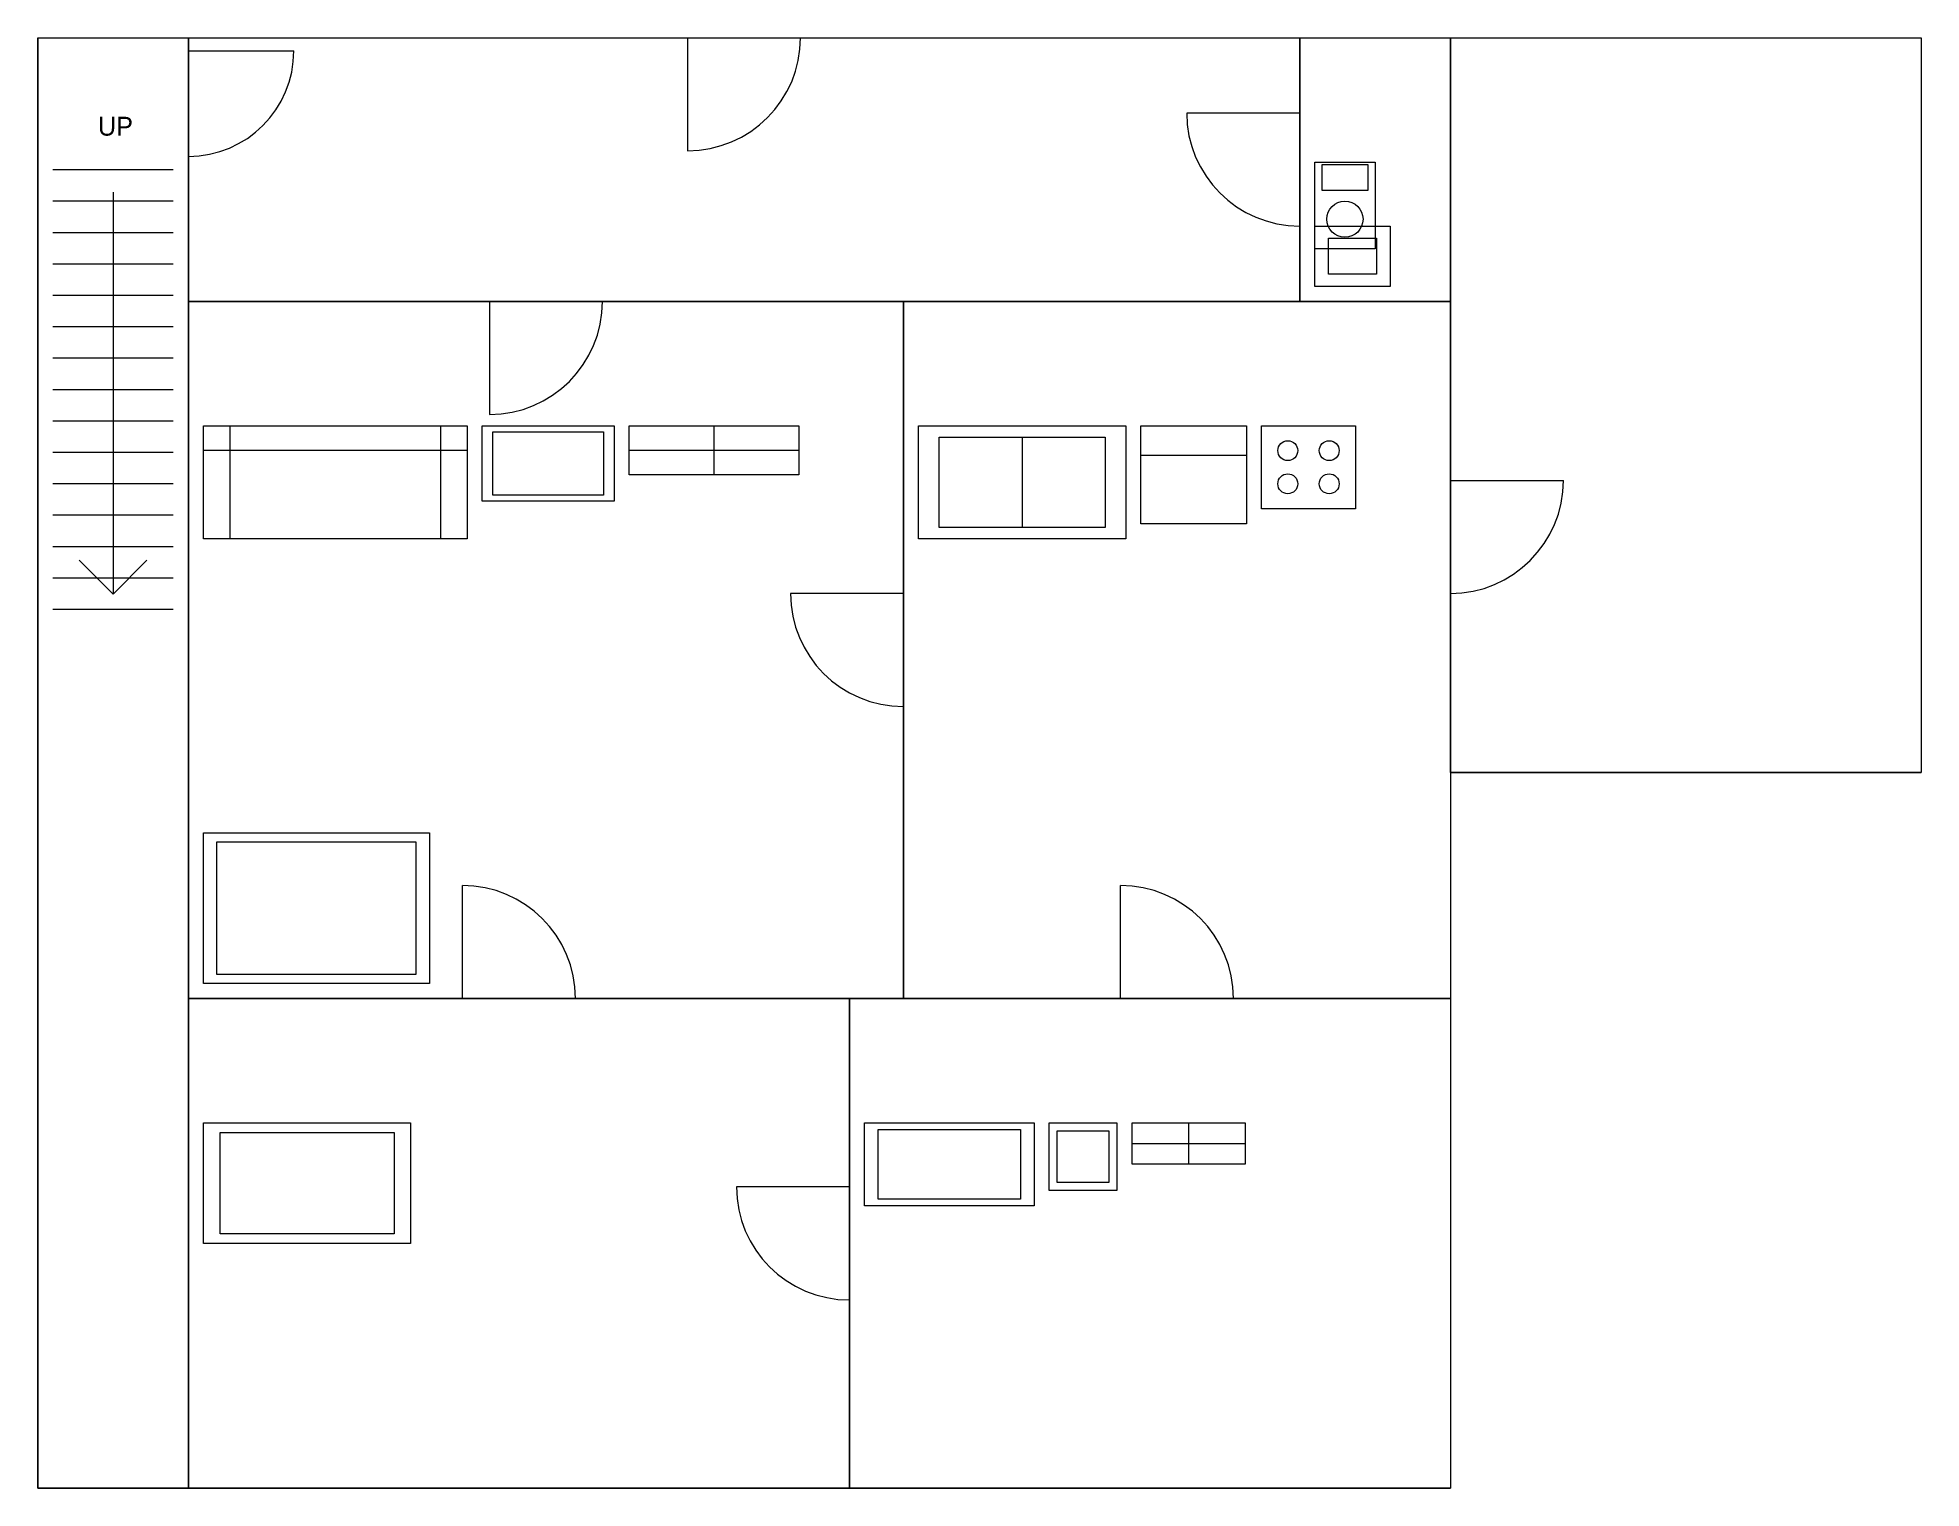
# Model space of a CAD drawing. Header units: feet. Extents: x 0 to 50, y 0 to 38.5.
import ezdxf

# ---------------------------------------------------------------- set-up
doc = ezdxf.new("R2010")
doc.units = ezdxf.units.FT
for name, color, linetype, lineweight in [('DOORS', 1, 'Continuous', 0), ('FURNITURE', 6, 'Continuous', 0), ('ROOMS', 7, 'Continuous', 0), ('STAIRS', 30, 'Continuous', 0), ('WALLS', 7, 'Continuous', 0), ('WINDOWS', 5, 'Continuous', 0)]:
    doc.layers.add(name, color=color, linetype=linetype, lineweight=lineweight)

msp = doc.modelspace()

# ---------------------------------------------------------------- linework, layer by layer
at = {"layer": 'DOORS'}
for p, q in [((17.25, 38.5), (20.25, 38.5)), ((17.25, 38.5), (17.25, 35.5)), ((4, 38.15), (4, 35.35)), ((4, 38.15), (6.8, 38.15)), ((33.5, 36.5), (30.5, 36.5)), ((33.5, 36.5), (33.5, 33.5)), ((11.992, 31.5), (14.992, 31.5)), ((11.992, 31.5), (11.992, 28.5)), ((37.5, 26.75), (37.5, 23.75)), ((37.5, 26.75), (40.5, 26.75)), ((22.983, 23.75), (19.983, 23.75)), ((22.983, 23.75), (22.983, 20.75)), ((11.274, 13), (11.274, 16)), ((28.742, 13), (28.742, 16)), ((11.274, 13), (14.274, 13)), ((28.742, 13), (31.742, 13)), ((21.548, 8), (18.548, 8)), ((21.548, 8), (21.548, 5))]:
    msp.add_line(p, q, dxfattribs=at)
for centre, radius, start, end in [((17.25, 38.5), 3, -90, 0), ((4, 38.15), 2.8, -90, 0), ((33.5, 36.5), 3, 180, -90), ((11.992, 31.5), 3, -90, 0), ((37.5, 26.75), 3, -90, 0), ((22.983, 23.75), 3, 180, -90), ((11.274, 13), 3, 0, 90), ((28.742, 13), 3, 0, 90), ((21.548, 8), 3, 180, -90)]:
    msp.add_arc(centre, radius, start, end, dxfattribs=at)
at = {"layer": 'FURNITURE'}
for p, q in [((17.95, 28.2), (17.95, 26.9)), ((15.7, 27.55), (20.2, 27.55)), ((26.133, 27.9), (26.133, 25.5)), ((29.283, 27.42), (32.083, 27.42)), ((30.548, 9.7), (30.548, 8.6)), ((29.048, 9.15), (32.048, 9.15))]:
    msp.add_line(p, q, dxfattribs=at)
for points in [[(33.9, 35.2), (35.5, 35.2), (35.5, 32.9), (33.9, 32.9)], [(34.092, 35.131), (35.308, 35.131), (35.308, 34.441), (34.092, 34.441)], [(33.9, 33.5), (35.9, 33.5), (35.9, 31.9), (33.9, 31.9)], [(34.26, 33.18), (35.54, 33.18), (35.54, 32.22), (34.26, 32.22)], [(4.4, 28.2), (11.4, 28.2), (11.4, 25.2), (4.4, 25.2)], [(4.4, 28.2), (11.4, 28.2), (11.4, 27.54), (4.4, 27.54)], [(4.4, 28.2), (5.1, 28.2), (5.1, 25.2), (4.4, 25.2)], [(10.7, 28.2), (11.4, 28.2), (11.4, 25.2), (10.7, 25.2)], [(11.8, 28.2), (15.3, 28.2), (15.3, 26.2), (11.8, 26.2)], [(12.08, 28.04), (15.02, 28.04), (15.02, 26.36), (12.08, 26.36)], [(15.7, 28.2), (20.2, 28.2), (20.2, 26.9), (15.7, 26.9)], [(23.383, 28.2), (28.883, 28.2), (28.883, 25.2), (23.383, 25.2)], [(29.283, 28.2), (32.083, 28.2), (32.083, 25.6), (29.283, 25.6)], [(32.483, 28.2), (34.983, 28.2), (34.983, 26), (32.483, 26)], [(23.933, 27.9), (28.333, 27.9), (28.333, 25.5), (23.933, 25.5)], [(4.4, 17.4), (10.4, 17.4), (10.4, 13.4), (4.4, 13.4)], [(4.76, 17.16), (10.04, 17.16), (10.04, 13.64), (4.76, 13.64)], [(4.4, 9.7), (9.9, 9.7), (9.9, 6.5), (4.4, 6.5)], [(21.948, 9.7), (26.448, 9.7), (26.448, 7.5), (21.948, 7.5)], [(22.308, 9.524), (26.088, 9.524), (26.088, 7.676), (22.308, 7.676)], [(26.848, 9.7), (28.648, 9.7), (28.648, 7.9), (26.848, 7.9)], [(29.048, 9.7), (32.048, 9.7), (32.048, 8.6), (29.048, 8.6)], [(4.84, 9.444), (9.46, 9.444), (9.46, 6.756), (4.84, 6.756)], [(27.064, 9.484), (28.432, 9.484), (28.432, 8.116), (27.064, 8.116)]]:
    msp.add_lwpolyline(points, close=True, dxfattribs=at)
for centre, radius in [((34.7, 33.682), 0.48), ((33.183, 27.54), 0.264), ((34.283, 27.54), 0.264), ((33.183, 26.66), 0.264), ((34.283, 26.66), 0.264)]:
    msp.add_circle(centre, radius, dxfattribs=at)
at = {"layer": 'ROOMS'}
for points in [[(0, 38.5), (4, 38.5), (4, 0), (0, 0)], [(4, 38.5), (33.5, 38.5), (33.5, 31.5), (4, 31.5)], [(33.5, 38.5), (37.5, 38.5), (37.5, 31.5), (33.5, 31.5)], [(37.5, 38.5), (50, 38.5), (50, 19), (37.5, 19)], [(4, 31.5), (22.983, 31.5), (22.983, 13), (4, 13)], [(22.983, 31.5), (37.5, 31.5), (37.5, 13), (22.983, 13)], [(4, 13), (21.548, 13), (21.548, 0), (4, 0)], [(21.548, 13), (37.5, 13), (37.5, 0), (21.548, 0)]]:
    msp.add_lwpolyline(points, close=True, dxfattribs=at)
at = {"layer": 'STAIRS'}
for p, q in [((0.4, 35), (3.6, 35)), ((0.4, 34.167), (3.6, 34.167)), ((2, 34.4), (2, 23.733)), ((0.4, 33.333), (3.6, 33.333)), ((0.4, 32.5), (3.6, 32.5)), ((0.4, 31.667), (3.6, 31.667)), ((0.4, 30.833), (3.6, 30.833)), ((0.4, 30), (3.6, 30)), ((0.4, 29.167), (3.6, 29.167)), ((0.4, 28.333), (3.6, 28.333)), ((0.4, 27.5), (3.6, 27.5)), ((0.4, 26.667), (3.6, 26.667)), ((0.4, 25.833), (3.6, 25.833)), ((0.4, 25), (3.6, 25)), ((2, 23.733), (1.1, 24.633)), ((2, 23.733), (2.9, 24.633)), ((0.4, 24.167), (3.6, 24.167)), ((0.4, 23.333), (3.6, 23.333))]:
    msp.add_line(p, q, dxfattribs=at)
at = {"layer": 'WALLS'}
for p, q in [((0, 38.5), (0, 0)), ((0, 38.5), (4, 38.5)), ((4, 38.5), (33.5, 38.5)), ((4, 38.5), (4, 31.5)), ((33.5, 38.5), (37.5, 38.5)), ((33.5, 38.5), (33.5, 31.5)), ((37.5, 38.5), (50, 38.5)), ((37.5, 38.5), (37.5, 31.5)), ((50, 38.5), (50, 19)), ((4, 31.5), (22.983, 31.5)), ((4, 31.5), (4, 13)), ((22.983, 31.5), (33.5, 31.5)), ((22.983, 31.5), (22.983, 13)), ((33.5, 31.5), (37.5, 31.5)), ((37.5, 31.5), (37.5, 19)), ((37.5, 19), (37.5, 13)), ((37.5, 19), (50, 19)), ((4, 13), (21.548, 13)), ((4, 13), (4, 0)), ((21.548, 13), (22.983, 13)), ((21.548, 13), (21.548, 0)), ((22.983, 13), (37.5, 13)), ((37.5, 13), (37.5, 0)), ((0, 0), (4, 0)), ((4, 0), (21.548, 0)), ((21.548, 0), (37.5, 0))]:
    msp.add_line(p, q, dxfattribs=at)
at = {"layer": 'WINDOWS'}
for p, q in [((0.5, 38.5), (3.5, 38.5)), ((10.76, 38.5), (13.76, 38.5)), ((23.74, 38.5), (26.74, 38.5)), ((34, 38.5), (37, 38.5)), ((0, 29.22), (0, 26.22)), ((37.5, 17.5), (37.5, 14.5)), ((0, 12.28), (0, 9.28)), ((37.5, 8), (37.5, 5)), ((0.5, 0), (3.5, 0)), ((7.413, 0), (10.413, 0)), ((15.134, 0), (18.134, 0)), ((24.514, 0), (27.514, 0)), ((31.533, 0), (34.533, 0))]:
    msp.add_line(p, q, dxfattribs=at)

# ---------------------------------------------------------------- texts
at = {"layer": 'STAIRS'}
msp.add_text('UP', height=0.5, dxfattribs=at).set_placement((1.6, 35.9))

doc.saveas('drawing.dxf')
